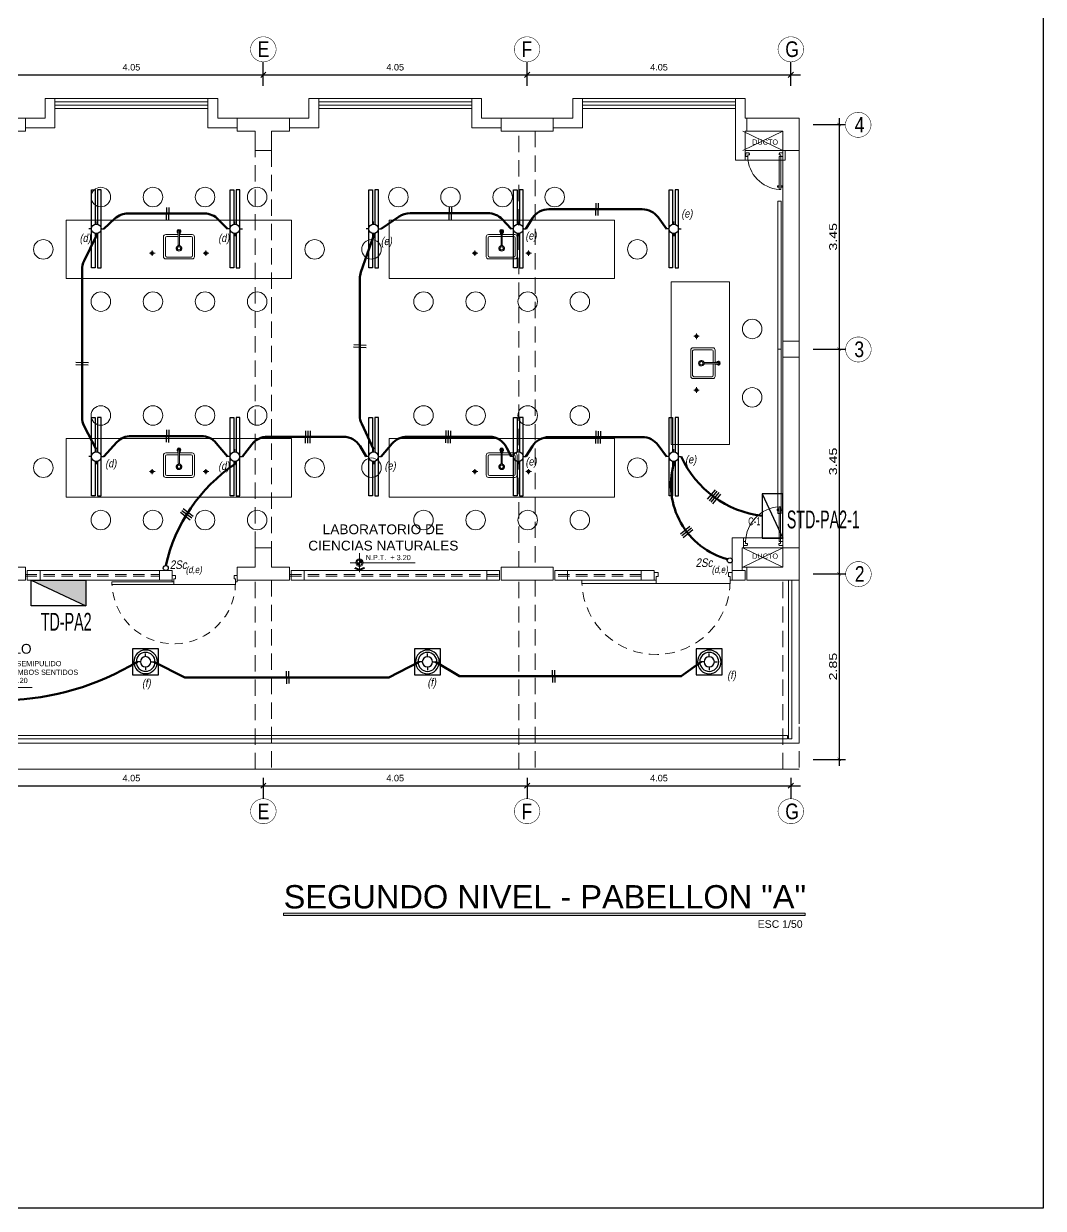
# Model space of a CAD drawing. Header units: millimetres. Extents: x 3354 to 3637, y 1117 to 1358.
# Drawn here: x 3391.33 to 3406.98, y 1161.75 to 1179.94 of the extents above; entities that cross this region are included whole.
import ezdxf

# ---------------------------------------------------------------- set-up
doc = ezdxf.new("R2010")
doc.units = ezdxf.units.MM
doc.linetypes.add('DASHED2', pattern=[0.375, 0.25, -0.125])
doc.linetypes.add('TRAZOS2', pattern=[0.225, 0.15, -0.075])
for name, color, linetype, lineweight in [('ACCESORIOS', 4, 'Continuous', 18), ('cables', 152, 'Continuous', 60), ('CASCO', 252, 'Continuous', 9), ('COTAS', 7, 'Continuous', 9), ('INTERRUP', 220, 'Continuous', 25), ('muros', 7, 'Continuous', 5), ('TABLERO', 122, 'Continuous', 25)]:
    doc.layers.add(name, color=color, linetype=linetype, lineweight=lineweight)
doc.layers.add('Efec-muebles', color=7, linetype='Continuous', lineweight=13, true_color=0x85826f)
doc.layers.add('LUMINARIAS', color=2, linetype='Continuous')
doc.styles.add('1', font='arial.ttf')
doc.styles.add('2-SIETE', font='ARIALN.TTF', dxfattribs={"height": 0.07})
doc.styles.add('BYE', font='ARIALN.TTF', dxfattribs={"oblique": 10, "height": 2})
doc.styles.add('R60-50', font='arial.ttf', dxfattribs={"width": 1.3, "height": 0.12})
doc.styles.get("Standard").update_dxf_attribs({"font": 'arial.ttf'})
doc.styles.add('style1', font='arial.ttf')
doc.styles.add('style2', font='arial.ttf')
doc.dimstyles.new('1-50', dxfattribs={"dimtxt": 0.12, "dimasz": 0.05, "dimexe": 0.1, "dimexo": 0.1, "dimgap": 0.03, "dimtad": 1, "dimtoh": 1, "dimzin": 4, "dimdsep": 46, "dimtxsty": 'R60-50', "dimblk1": 'ARCHTICK', "dimblk2": 'ARCHTICK', "dimsah": 1, "dimcen": 0.09, "dimdle": 0.1, "dimclrd": 256, "dimclre": 256, "dimclrt": 7, "dimadec": 0, "dimazin": 0, "dimtfac": 1, "dimtix": 1, "dimtmove": 0, "dimatfit": 3, "dimfxl": 1, "dimtolj": 1, "dimtzin": 0, "dimarcsym": 0})
doc.dimstyles.new('Esc  1  50', dxfattribs={"dimtxt": 0.1, "dimasz": 0.08, "dimexe": 0.2, "dimexo": 0.15, "dimgap": 0.065, "dimtad": 1, "dimzin": 4, "dimdsep": 46, "dimtxsty": 'Standard', "dimblk": 'OBLIQUE', "dimcen": 0.12, "dimdle": 0.15, "dimadec": 0, "dimazin": 0, "dimtfac": 1, "dimtix": 1, "dimtmove": 0, "dimatfit": 3, "dimldrblk": 'OBLIQUE', "dimfxl": 1, "dimarcsym": 0})

# ---------------------------------------------------------------- blocks, each defined once
blk = doc.blocks.new('lavaderok')
at = {"layer": 'Efec-muebles'}
for p, q in [((3034.293, 1661.245), (3034.293, 1661.234)), ((3034.3, 1661.245), (3034.293, 1661.245)), ((3034.3, 1661.234), (3034.293, 1661.234)), ((3034.3, 1661.062), (3034.3, 1661.275)), ((3034.319, 1661.062), (3034.319, 1661.275)), ((3034.327, 1661.245), (3034.319, 1661.245)), ((3034.327, 1661.234), (3034.319, 1661.234)), ((3034.327, 1661.245), (3034.327, 1661.234)), ((3034.102, 1661.175), (3034.102, 1660.9)), ((3034.3, 1661.195), (3034.122, 1661.195)), ((3034.497, 1661.195), (3034.319, 1661.195)), ((3034.517, 1660.9), (3034.517, 1661.175)), ((3033.943, 1660.939), (3033.856, 1660.939)), ((3033.897, 1660.898), (3033.897, 1660.978)), ((3034.122, 1660.88), (3034.497, 1660.88)), ((3034.767, 1660.939), (3034.68, 1660.939)), ((3034.722, 1660.898), (3034.722, 1660.978))]:
    blk.add_line(p, q, dxfattribs=at)
for points in [[(3034.3, 1661.225), (3034.107, 1661.225, 0.414214), (3034.072, 1661.19), (3034.072, 1660.885, 0.414214), (3034.107, 1660.85)], [(3034.107, 1660.85), (3034.512, 1660.85, 0.414214), (3034.547, 1660.885), (3034.547, 1661.19, 0.414214), (3034.512, 1661.225), (3034.319, 1661.225)]]:
    blk.add_lwpolyline(points, format="xyb", dxfattribs=at)
for centre, radius in [((3034.31, 1661.013), 0.025), ((3033.897, 1660.939), 0.0242), ((3033.897, 1660.939), 0.015), ((3033.897, 1660.939), 0.00883), ((3034.722, 1660.939), 0.0242), ((3034.722, 1660.939), 0.015), ((3034.722, 1660.939), 0.00883)]:
    blk.add_circle(centre, radius, dxfattribs=at)
for centre, radius, start, end in [((3034.31, 1661.275), 0.0296, 288.7841, 251.2159), ((3034.31, 1661.275), 0.0226, 294.9499, 245.0501), ((3034.31, 1661.275), 0.00952, 0, 180), ((3034.122, 1661.175), 0.02, 90, 180), ((3034.31, 1661.013), 0.0428, 103.9271, 76.0729), ((3034.31, 1661.013), 0.0383, 99.4862, 80.5138), ((3034.31, 1661.062), 0.0125, 139.6408, 40.3592), ((3034.31, 1661.062), 0.00953, 180, 0), ((3034.497, 1661.175), 0.02, 0, 90), ((3034.122, 1660.9), 0.02, 180, 270), ((3034.497, 1660.9), 0.02, 270, 0)]:
    blk.add_arc(centre, radius, start, end, dxfattribs=at)
blk = doc.blocks.new('_Oblique')
at = {"color": 0, "linetype": 'ByBlock', "lineweight": -2}
blk.add_line((-0.5, -0.5), (0.5, 0.5), dxfattribs=at)
blk = doc.blocks.new('*D342')
at = {"layer": 'CASCO', "color": 0, "lineweight": -2, "transparency": 16777216}
for p, q in [((3368.486, 1257.703), (3368.486, 1258.066)), ((3372.536, 1257.698), (3372.536, 1258.066)), ((3368.336, 1257.866), (3372.686, 1257.866))]:
    blk.add_line(p, q, dxfattribs=at)
at = {"layer": 'Defpoints', "color": 0, "transparency": 16777216}
for p in [(3372.536, 1257.866), (3368.486, 1257.553), (3372.536, 1257.548)]:
    blk.add_point(p, dxfattribs=at)
at = {"layer": 'CASCO', "color": 0, "lineweight": -2, "transparency": 16777216, "xscale": 0.08, "yscale": 0.08, "zscale": 0.08, "rotation": 180}
blk.add_blockref('_Oblique', (3368.486, 1257.866), dxfattribs=at)
at = {"layer": 'CASCO', "color": 0, "lineweight": -2, "transparency": 16777216, "xscale": 0.08, "yscale": 0.08, "zscale": 0.08}
blk.add_blockref('_Oblique', (3372.536, 1257.866), dxfattribs=at)
at = {"layer": 'CASCO', "color": 0, "transparency": 16777216, "insert": (3370.511, 1257.982), "char_height": 0.1, "attachment_point": 5}
blk.add_mtext('4.05', dxfattribs=at)
blk = doc.blocks.new('*D343')
at = {"layer": 'CASCO', "color": 0, "lineweight": -2, "transparency": 16777216}
for p, q in [((3372.536, 1257.698), (3372.536, 1258.066)), ((3376.586, 1257.698), (3376.586, 1258.066)), ((3372.386, 1257.866), (3376.736, 1257.866))]:
    blk.add_line(p, q, dxfattribs=at)
at = {"layer": 'Defpoints', "color": 0, "transparency": 16777216}
for p in [(3376.586, 1257.866), (3372.536, 1257.548), (3376.586, 1257.548)]:
    blk.add_point(p, dxfattribs=at)
at = {"layer": 'CASCO', "color": 0, "lineweight": -2, "transparency": 16777216, "xscale": 0.08, "yscale": 0.08, "zscale": 0.08, "rotation": 180}
blk.add_blockref('_Oblique', (3372.536, 1257.866), dxfattribs=at)
at = {"layer": 'CASCO', "color": 0, "lineweight": -2, "transparency": 16777216, "xscale": 0.08, "yscale": 0.08, "zscale": 0.08}
blk.add_blockref('_Oblique', (3376.586, 1257.866), dxfattribs=at)
at = {"layer": 'CASCO', "color": 0, "transparency": 16777216, "insert": (3374.561, 1257.982), "char_height": 0.1, "attachment_point": 5}
blk.add_mtext('4.05', dxfattribs=at)
blk = doc.blocks.new('*D344')
at = {"layer": 'CASCO', "color": 0, "lineweight": -2, "transparency": 16777216}
for p, q in [((3376.586, 1257.698), (3376.586, 1258.066)), ((3380.636, 1257.698), (3380.636, 1258.066)), ((3376.436, 1257.866), (3380.786, 1257.866))]:
    blk.add_line(p, q, dxfattribs=at)
at = {"layer": 'Defpoints', "color": 0, "transparency": 16777216}
for p in [(3380.636, 1257.866), (3376.586, 1257.548), (3380.636, 1257.548)]:
    blk.add_point(p, dxfattribs=at)
at = {"layer": 'CASCO', "color": 0, "lineweight": -2, "transparency": 16777216, "xscale": 0.08, "yscale": 0.08, "zscale": 0.08, "rotation": 180}
blk.add_blockref('_Oblique', (3376.586, 1257.866), dxfattribs=at)
at = {"layer": 'CASCO', "color": 0, "lineweight": -2, "transparency": 16777216, "xscale": 0.08, "yscale": 0.08, "zscale": 0.08}
blk.add_blockref('_Oblique', (3380.636, 1257.866), dxfattribs=at)
at = {"layer": 'CASCO', "color": 0, "transparency": 16777216, "insert": (3378.611, 1257.982), "char_height": 0.1, "attachment_point": 5}
blk.add_mtext('4.05', dxfattribs=at)
blk = doc.blocks.new('_ARCHTICK')
at = {"color": 0, "linetype": 'ByBlock', "const_width": 0.15}
blk.add_lwpolyline([(-0.5, -0.5), (0.5, 0.5)], dxfattribs=at)
blk = doc.blocks.new('*D348')
at = {"layer": 'CASCO', "lineweight": -2, "ltscale": 2, "transparency": 16777216}
for p, q in [((3381.376, 1257.203), (3381.376, 1253.553)), ((3380.98, 1257.103), (3381.476, 1257.103)), ((3380.98, 1253.653), (3381.476, 1253.653))]:
    blk.add_line(p, q, dxfattribs=at)
at = {"layer": 'Defpoints', "color": 0, "ltscale": 2, "transparency": 16777216}
for p in [(3380.88, 1257.103), (3380.88, 1253.653), (3381.376, 1253.653)]:
    blk.add_point(p, dxfattribs=at)
at = {"layer": 'CASCO', "lineweight": -2, "ltscale": 2, "transparency": 16777216, "xscale": 0.05, "yscale": 0.05, "zscale": 0.05}
for p, rotation in [((3381.376, 1257.103), 90), ((3381.376, 1253.653), 270)]:
    blk.add_blockref('_ARCHTICK', p, dxfattribs=dict(at, rotation=rotation))
at = {"layer": 'CASCO', "color": 7, "ltscale": 2, "transparency": 16777216, "insert": (3381.285, 1255.378), "char_height": 0.12, "attachment_point": 5, "rotation": 90, "style": 'R60-50'}
blk.add_mtext('\\A1;3.45', dxfattribs=at)
blk = doc.blocks.new('*D349')
at = {"layer": 'CASCO', "lineweight": -2, "ltscale": 2, "transparency": 16777216}
for p, q in [((3381.376, 1253.753), (3381.376, 1250.103)), ((3380.98, 1253.653), (3381.476, 1253.653)), ((3380.98, 1250.203), (3381.476, 1250.203))]:
    blk.add_line(p, q, dxfattribs=at)
at = {"layer": 'Defpoints', "color": 0, "ltscale": 2, "transparency": 16777216}
for p in [(3380.88, 1253.653), (3380.88, 1250.203), (3381.376, 1250.203)]:
    blk.add_point(p, dxfattribs=at)
at = {"layer": 'CASCO', "lineweight": -2, "ltscale": 2, "transparency": 16777216, "xscale": 0.05, "yscale": 0.05, "zscale": 0.05}
for p, rotation in [((3381.376, 1253.653), 90), ((3381.376, 1250.203), 270)]:
    blk.add_blockref('_ARCHTICK', p, dxfattribs=dict(at, rotation=rotation))
at = {"layer": 'CASCO', "color": 7, "ltscale": 2, "transparency": 16777216, "insert": (3381.285, 1251.928), "char_height": 0.12, "attachment_point": 5, "rotation": 90, "style": 'R60-50'}
blk.add_mtext('\\A1;3.45', dxfattribs=at)
blk = doc.blocks.new('*D350')
at = {"layer": 'CASCO', "lineweight": -2, "ltscale": 2, "transparency": 16777216}
for p, q in [((3381.376, 1250.303), (3381.376, 1247.253)), ((3380.98, 1250.203), (3381.476, 1250.203)), ((3380.98, 1247.353), (3381.476, 1247.353))]:
    blk.add_line(p, q, dxfattribs=at)
at = {"layer": 'Defpoints', "color": 0, "ltscale": 2, "transparency": 16777216}
for p in [(3380.88, 1250.203), (3380.88, 1247.353), (3381.376, 1247.353)]:
    blk.add_point(p, dxfattribs=at)
at = {"layer": 'CASCO', "lineweight": -2, "ltscale": 2, "transparency": 16777216, "xscale": 0.05, "yscale": 0.05, "zscale": 0.05}
for p, rotation in [((3381.376, 1250.203), 90), ((3381.376, 1247.353), 270)]:
    blk.add_blockref('_ARCHTICK', p, dxfattribs=dict(at, rotation=rotation))
at = {"layer": 'CASCO', "color": 7, "ltscale": 2, "transparency": 16777216, "insert": (3381.285, 1248.778), "char_height": 0.12, "attachment_point": 5, "rotation": 90, "style": 'R60-50'}
blk.add_mtext('\\A1;2.85', dxfattribs=at)
blk = doc.blocks.new('*D354')
at = {"layer": 'CASCO', "color": 0, "lineweight": -2, "transparency": 16777216}
for p, q in [((3368.486, 1247.064), (3368.486, 1246.749)), ((3372.536, 1247.068), (3372.536, 1246.749)), ((3368.336, 1246.949), (3372.686, 1246.949))]:
    blk.add_line(p, q, dxfattribs=at)
at = {"layer": 'Defpoints', "color": 0, "transparency": 16777216}
for p in [(3368.486, 1247.214), (3372.536, 1247.218), (3372.536, 1246.949)]:
    blk.add_point(p, dxfattribs=at)
at = {"layer": 'CASCO', "color": 0, "lineweight": -2, "transparency": 16777216, "xscale": 0.08, "yscale": 0.08, "zscale": 0.08, "rotation": 180}
blk.add_blockref('_Oblique', (3368.486, 1246.949), dxfattribs=at)
at = {"layer": 'CASCO', "color": 0, "lineweight": -2, "transparency": 16777216, "xscale": 0.08, "yscale": 0.08, "zscale": 0.08}
blk.add_blockref('_Oblique', (3372.536, 1246.949), dxfattribs=at)
at = {"layer": 'CASCO', "color": 0, "transparency": 16777216, "insert": (3370.511, 1247.065), "char_height": 0.1, "attachment_point": 5}
blk.add_mtext('4.05', dxfattribs=at)
blk = doc.blocks.new('*D355')
at = {"layer": 'CASCO', "color": 0, "lineweight": -2, "transparency": 16777216}
for p, q in [((3372.536, 1247.068), (3372.536, 1246.749)), ((3376.586, 1247.068), (3376.586, 1246.749)), ((3372.386, 1246.949), (3376.736, 1246.949))]:
    blk.add_line(p, q, dxfattribs=at)
at = {"layer": 'Defpoints', "color": 0, "transparency": 16777216}
for p in [(3372.536, 1247.218), (3376.586, 1247.218), (3376.586, 1246.949)]:
    blk.add_point(p, dxfattribs=at)
at = {"layer": 'CASCO', "color": 0, "lineweight": -2, "transparency": 16777216, "xscale": 0.08, "yscale": 0.08, "zscale": 0.08, "rotation": 180}
blk.add_blockref('_Oblique', (3372.536, 1246.949), dxfattribs=at)
at = {"layer": 'CASCO', "color": 0, "lineweight": -2, "transparency": 16777216, "xscale": 0.08, "yscale": 0.08, "zscale": 0.08}
blk.add_blockref('_Oblique', (3376.586, 1246.949), dxfattribs=at)
at = {"layer": 'CASCO', "color": 0, "transparency": 16777216, "insert": (3374.561, 1247.065), "char_height": 0.1, "attachment_point": 5}
blk.add_mtext('4.05', dxfattribs=at)
blk = doc.blocks.new('*D356')
at = {"layer": 'CASCO', "color": 0, "lineweight": -2, "transparency": 16777216}
for p, q in [((3376.586, 1247.068), (3376.586, 1246.749)), ((3380.636, 1247.068), (3380.636, 1246.749)), ((3376.436, 1246.949), (3380.786, 1246.949))]:
    blk.add_line(p, q, dxfattribs=at)
at = {"layer": 'Defpoints', "color": 0, "transparency": 16777216}
for p in [(3376.586, 1247.218), (3380.636, 1247.218), (3380.636, 1246.949)]:
    blk.add_point(p, dxfattribs=at)
at = {"layer": 'CASCO', "color": 0, "lineweight": -2, "transparency": 16777216, "xscale": 0.08, "yscale": 0.08, "zscale": 0.08, "rotation": 180}
blk.add_blockref('_Oblique', (3376.586, 1246.949), dxfattribs=at)
at = {"layer": 'CASCO', "color": 0, "lineweight": -2, "transparency": 16777216, "xscale": 0.08, "yscale": 0.08, "zscale": 0.08}
blk.add_blockref('_Oblique', (3380.636, 1246.949), dxfattribs=at)
at = {"layer": 'CASCO', "color": 0, "transparency": 16777216, "insert": (3378.611, 1247.065), "char_height": 0.1, "attachment_point": 5}
blk.add_mtext('4.05', dxfattribs=at)
blk = doc.blocks.new('dtyrdyt')
at = {"layer": 'CASCO'}
blk.add_hatch(color=256, dxfattribs=at).paths.add_polyline_path([(850.126, 424.839), (850.057, 424.867), (850.049, 424.849), (850.126, 424.818), (850.202, 424.849), (850.194, 424.867)])
h = blk.add_hatch(color=256, dxfattribs=at)
h.paths.add_polyline_path([(850.126, 424.939), (850.167, 424.939, 0.414214), (850.126, 424.98)])
h.paths.add_polyline_path([(850.126, 424.898), (850.126, 424.939), (850.084, 424.939, 0.414214)])
for p, q in [((850.126, 424.939), (850.126, 425.084)), ((849.981, 424.939), (850.981, 424.939)), ((850.126, 424.818), (850.049, 424.849)), ((850.126, 424.839), (850.057, 424.867)), ((850.126, 424.939), (850.126, 424.795)), ((850.126, 424.839), (850.194, 424.867)), ((850.126, 424.818), (850.202, 424.849)), ((850.202, 424.849), (850.194, 424.867))]:
    blk.add_line(p, q, dxfattribs=at)
for radius in [0.0578, 0.0413]:
    blk.add_circle((850.126, 424.939), radius, dxfattribs=at)
blk = doc.blocks.new('THT')
for p, q in [((-1.074, 0.413), (-1.014, 0.413)), ((-1.074, 0.293), (-1.074, 0.413)), ((-1.014, 0.413), (-1.014, 0.353)), ((0.126, 0.413), (0.066, 0.413)), ((0.066, 0.413), (0.066, 0.353)), ((0.126, 0.293), (0.126, 0.413)), ((-1.044, 0.293), (-1.074, 0.293)), ((-1.044, 0.353), (-1.044, 0.293)), ((-1.014, 0.353), (-1.044, 0.353)), ((0.096, 0.245), (-1.044, 0.245)), ((0.066, 0.353), (0.096, 0.353)), ((0.096, 0.353), (0.096, 0.293)), ((0.096, 0.293), (0.126, 0.293)), ((0.096, 0.293), (0.096, 0.245)), ((1.236, 0.293), (0.096, 0.293)), ((0.096, 0.245), (1.236, 0.245)), ((1.236, 0.245), (1.236, 0.293))]:
    blk.add_line(p, q)
at = {"linetype": 'TRAZOS2'}
blk.add_arc((0.096, 0.293), 1.14, 180, 357.5868, dxfattribs=at)
blk = doc.blocks.new('cgytutytry')
at = {"layer": 'CASCO'}
for p, q in [((-4.482, 891.175), (-4.487, 891.175)), ((-4.487, 891.175), (-4.487, 891.1)), ((-4.487, 891.1), (-4.487, 891.175)), ((-4.487, 891.175), (-4.482, 891.175)), ((-4.482, 891.18), (-4.482, 891.175)), ((-4.391, 891.18), (-4.482, 891.18)), ((-4.482, 891.175), (-4.482, 891.18)), ((-4.391, 891.18), (-4.391, 891.175)), ((-4.391, 891.18), (-4.391, 891.175)), ((-4.386, 891.175), (-4.391, 891.175)), ((-4.391, 891.175), (-4.386, 891.175)), ((-4.386, 891.175), (-4.386, 891.126)), ((-4.386, 891.175), (-4.386, 891.126)), ((-3.594, 891.155), (-3.589, 891.175)), ((-3.589, 891.175), (-3.559, 891.175)), ((-3.559, 891.175), (-3.554, 891.155)), ((-4.467, 891.08), (-4.487, 891.1)), ((-4.467, 891.08), (-4.487, 891.1)), ((-4.432, 891.08), (-4.467, 891.08)), ((-4.432, 891.08), (-4.467, 891.08)), ((-4.386, 891.126), (-4.432, 891.126)), ((-4.432, 891.126), (-4.432, 891.08)), ((-4.386, 891.085), (-4.386, 891.126)), ((-4.386, 891.126), (-3.497, 891.126)), ((-3.497, 891.085), (-4.386, 891.085)), ((-3.598, 891.132), (-3.598, 891.14)), ((-3.598, 891.14), (-3.594, 891.14)), ((-3.55, 891.132), (-3.598, 891.132)), ((-3.598, 891.075), (-3.598, 891.08)), ((-3.598, 891.08), (-3.55, 891.08)), ((-3.594, 891.075), (-3.598, 891.075)), ((-3.594, 891.14), (-3.594, 891.155)), ((-3.594, 891.057), (-3.594, 891.075)), ((-3.589, 891.037), (-3.594, 891.057)), ((-3.559, 891.037), (-3.589, 891.037)), ((-3.554, 891.057), (-3.559, 891.037)), ((-3.554, 891.155), (-3.554, 891.137)), ((-3.554, 891.137), (-3.55, 891.137)), ((-3.55, 891.075), (-3.554, 891.075)), ((-3.554, 891.075), (-3.554, 891.057)), ((-3.55, 891.137), (-3.55, 891.132)), ((-3.55, 891.08), (-3.55, 891.075)), ((-3.497, 891.126), (-3.497, 891.085)), ((-4.467, 890.281), (-4.487, 890.261)), ((-4.487, 890.261), (-4.467, 890.281)), ((-4.487, 890.261), (-4.487, 890.185)), ((-4.487, 890.185), (-4.487, 890.261)), ((-4.467, 890.281), (-4.433, 890.281)), ((-4.467, 890.281), (-4.433, 890.281)), ((-4.433, 890.281), (-4.433, 890.231)), ((-4.487, 890.185), (-4.482, 890.185)), ((-4.482, 890.185), (-4.487, 890.185)), ((-4.482, 890.185), (-4.482, 890.18)), ((-4.482, 890.18), (-4.482, 890.185)), ((-4.482, 890.18), (-4.391, 890.18)), ((-4.433, 890.231), (-4.386, 890.231)), ((-4.391, 890.185), (-4.386, 890.185)), ((-4.391, 890.185), (-4.391, 890.18)), ((-4.386, 890.185), (-4.391, 890.185)), ((-4.391, 890.185), (-4.391, 890.18)), ((-4.386, 890.231), (-4.386, 890.185)), ((-4.386, 890.231), (-4.386, 890.185))]:
    blk.add_line(p, q, dxfattribs=at)
for points in [[(-3.554, 891.14), (-3.554, 891.155), (-3.559, 891.175), (-3.589, 891.175), (-3.594, 891.155), (-3.594, 891.14)], [(-3.497, 891.126), (-3.497, 891.085), (-4.386, 891.085), (-4.386, 891.126)], [(-3.55, 891.132), (-3.55, 891.137), (-3.598, 891.137), (-3.598, 891.132)], [(-3.55, 891.08), (-3.55, 891.075), (-3.598, 891.075), (-3.598, 891.08)], [(-3.554, 891.071), (-3.554, 891.057), (-3.559, 891.037), (-3.589, 891.037), (-3.594, 891.057), (-3.594, 891.071)]]:
    blk.add_lwpolyline(points, close=True, dxfattribs=at)
for points in [[(-4.432, 891.08), (-4.432, 891.126), (-4.386, 891.126)], [(-4.386, 890.231), (-4.433, 890.231), (-4.433, 890.281)]]:
    blk.add_lwpolyline(points, dxfattribs=at)
blk.add_arc((-4.408, 891.143), 0.913, 271.3362, 356.359, dxfattribs=at)
blk = doc.blocks.new('fluorecescente')
at = {"color": 2}
for p, q in [((1779.418, 727.335), (1779.418, 727.375)), ((1779.345, 727.262), (1779.305, 727.262)), ((1779.418, 727.188), (1779.418, 727.148)), ((1779.492, 727.262), (1779.532, 727.262))]:
    blk.add_line(p, q, dxfattribs=at)
for points in [[(1779.348, 727.28), (1778.818, 727.28), (1778.818, 727.335), (1780.018, 727.335), (1780.018, 727.28), (1779.489, 727.28)], [(1779.348, 727.243), (1778.818, 727.243), (1778.818, 727.188), (1780.018, 727.188), (1780.018, 727.243), (1779.489, 727.243)]]:
    blk.add_lwpolyline(points, dxfattribs=at)
blk.add_circle((1779.418, 727.262), 0.0733, dxfattribs=at)
blk = doc.blocks.new('TABLERO ELECTRICO')
at = {"layer": 'TABLERO'}
blk.add_hatch(color=256, dxfattribs=at).paths.add_polyline_path([(138.888, 62.418), (138.888, 61.688), (139.228, 62.418)])
blk.add_line((138.888, 61.688), (139.228, 62.418), dxfattribs=at)
blk.add_lwpolyline([(139.228, 62.418), (139.228, 61.688), (138.888, 61.688), (138.888, 62.418)], close=True, dxfattribs=at)
blk = doc.blocks.new('D')
at = {"layer": 'TABLERO'}
blk.add_line((3390.514, 1173.454), (3390.831, 1172.773), dxfattribs=at)
blk.add_lwpolyline([(3390.514, 1173.454), (3390.514, 1172.773), (3390.831, 1172.773), (3390.831, 1173.454)], close=True, dxfattribs=at)
blk = doc.blocks.new('FLUORESCENTE CIRCULAR 1x32W')
at = {"layer": 'LUMINARIAS'}
for p, q in [((1338.211, 550.574), (1338.211, 550.61)), ((1338.152, 550.515), (1338.116, 550.515)), ((1338.211, 550.456), (1338.211, 550.421)), ((1338.27, 550.515), (1338.305, 550.515))]:
    blk.add_line(p, q, dxfattribs=at)
blk.add_lwpolyline([(1338.06, 550.665), (1338.36, 550.665), (1338.36, 550.365), (1338.06, 550.365)], close=True, dxfattribs=at)
for centre, radius in [((1338.21, 550.515), 0.136), ((1338.21, 550.515), 0.109), ((1338.211, 550.515), 0.0592)]:
    blk.add_circle(centre, radius, dxfattribs=at)
blk = doc.blocks.new('2 PISO')
at = {"layer": 'CASCO', "lineweight": 0}
for p, q in [((3371.686, 1257.503), (3369.336, 1257.503)), ((3375.736, 1257.503), (3373.386, 1257.503)), ((3379.786, 1257.503), (3377.436, 1257.503)), ((3380.761, 1247.9), (3380.761, 1250.103))]:
    blk.add_line(p, q, dxfattribs=at)
at = {"layer": 'CASCO', "ltscale": 2}
for p, q in [((3369.336, 1257.349), (3371.686, 1257.349)), ((3373.386, 1257.349), (3375.736, 1257.349)), ((3377.436, 1257.349), (3379.786, 1257.349))]:
    blk.add_line(p, q, dxfattribs=at)
at = {"layer": 'CASCO', "lineweight": 5}
for p, q in [((3379.901, 1257.003), (3380.511, 1256.703)), ((3380.511, 1257.003), (3379.901, 1256.703)), ((3379.901, 1250.303), (3380.511, 1250.603)), ((3380.511, 1250.303), (3379.901, 1250.603)), ((3379.961, 1250.303), (3379.901, 1250.303))]:
    blk.add_line(p, q, dxfattribs=at)
at = {"layer": 'CASCO'}
blk.add_line((3372.561, 1250.603), (3372.411, 1250.603), dxfattribs=at)
at = {"layer": 'CASCO', "ltscale": 2, "const_width": 0.0076}
for points in [[(3372.733, 1258.263, 0.951688), (3372.339, 1258.263, 1)], [(3376.783, 1258.263, 0.951688), (3376.389, 1258.263, 1)], [(3380.833, 1258.263, 0.951688), (3380.439, 1258.263, 1)], [(3381.473, 1257.103, -0.951688), (3381.867, 1257.103, -1)], [(3381.476, 1253.653, -0.951688), (3381.87, 1253.653, -1)], [(3381.477, 1250.203, -0.951688), (3381.871, 1250.203, -1)], [(3372.733, 1246.552, -0.951688), (3372.339, 1246.552, -1)], [(3376.783, 1246.552, -0.951688), (3376.389, 1246.552, -1)], [(3380.833, 1246.552, -0.951688), (3380.439, 1246.552, -1)]]:
    blk.add_lwpolyline(points, format="xyb", close=True, dxfattribs=at)
at = {"layer": 'CASCO', "ltscale": 2}
for points in [[(3369.336, 1257.503), (3369.186, 1257.503), (3369.186, 1257.203), (3368.886, 1257.203), (3368.886, 1257.053), (3369.336, 1257.053)], [(3372.136, 1257.203), (3371.836, 1257.203), (3371.836, 1257.503), (3371.686, 1257.503), (3371.686, 1257.053), (3372.136, 1257.053)], [(3373.386, 1257.503), (3373.236, 1257.503), (3373.236, 1257.203), (3372.936, 1257.203), (3372.936, 1257.053), (3373.386, 1257.053)], [(3376.186, 1257.203), (3375.886, 1257.203), (3375.886, 1257.503), (3375.736, 1257.503), (3375.736, 1257.053), (3376.186, 1257.053)], [(3377.436, 1257.503), (3377.286, 1257.503), (3377.286, 1257.203), (3376.986, 1257.203), (3376.986, 1257.053), (3377.436, 1257.053)], [(3369.111, 1250.253), (3370.94, 1250.253), (3370.94, 1250.103), (3369.111, 1250.103)], [(3373.161, 1250.253), (3375.966, 1250.253), (3375.966, 1250.103), (3373.161, 1250.103)], [(3377.206, 1250.253), (3378.336, 1250.253), (3378.336, 1250.103), (3377.206, 1250.103)]]:
    blk.add_lwpolyline(points, close=True, dxfattribs=at)
at = {"layer": 'CASCO'}
for points in [[(3369.336, 1257.449), (3371.686, 1257.449), (3371.686, 1257.399), (3369.336, 1257.399), (3369.336, 1257.449)], [(3373.386, 1257.449), (3375.736, 1257.449), (3375.736, 1257.399), (3373.386, 1257.399), (3373.386, 1257.449)], [(3377.436, 1257.449), (3379.786, 1257.449), (3379.786, 1257.399), (3377.436, 1257.399), (3377.436, 1257.449)], [(3368.086, 1257.003), (3368.086, 1257.203), (3368.886, 1257.203), (3368.886, 1257.003), (3368.086, 1257.003)], [(3376.186, 1257.003), (3376.186, 1257.203), (3376.986, 1257.203), (3376.986, 1257.003), (3376.186, 1257.003)], [(3379.961, 1257.203), (3380.761, 1257.203), (3380.761, 1256.703), (3380.511, 1256.703), (3380.511, 1257.003), (3379.961, 1257.003), (3379.961, 1257.203)], [(3379.961, 1250.103), (3380.761, 1250.103), (3380.761, 1250.603), (3380.511, 1250.603), (3380.511, 1250.303), (3379.961, 1250.303), (3379.961, 1250.103)], [(3368.086, 1250.103), (3368.086, 1250.303), (3368.886, 1250.303), (3368.886, 1250.103), (3368.086, 1250.103)], [(3376.186, 1250.103), (3376.186, 1250.303), (3376.986, 1250.303), (3376.986, 1250.103), (3376.186, 1250.103)]]:
    blk.add_lwpolyline(points, dxfattribs=at)
at = {"layer": 'CASCO', "ltscale": 2}
for points in [[(3379.936, 1257.003), (3379.961, 1257.003), (3379.961, 1257.203), (3379.936, 1257.203), (3379.936, 1257.503), (3379.786, 1257.503), (3379.786, 1257.053), (3379.786, 1257.053), (3379.786, 1256.553), (3379.936, 1256.553), (3379.936, 1256.553), (3379.936, 1256.553), (3379.936, 1257.003)], [(3379.736, 1250.253), (3379.736, 1250.753), (3379.911, 1250.753), (3379.911, 1250.603), (3379.886, 1250.603), (3379.886, 1250.253), (3379.736, 1250.253)]]:
    blk.add_lwpolyline(points, dxfattribs=at)
at = {"layer": 'CASCO'}
for points in [[(3372.136, 1257.003), (3372.411, 1257.003), (3372.411, 1256.703), (3372.661, 1256.703), (3372.661, 1257.003), (3372.936, 1257.003), (3372.936, 1257.203), (3372.936, 1257.203), (3372.136, 1257.203), (3372.136, 1257.203)], [(3380.511, 1253.778), (3380.761, 1253.778), (3380.761, 1256.703), (3380.511, 1256.703)], [(3380.486, 1253.653), (3380.486, 1255.928), (3380.436, 1255.928), (3380.436, 1253.653)], [(3380.511, 1253.778), (3380.511, 1253.528), (3380.761, 1253.528), (3380.761, 1253.778)], [(3380.486, 1253.653), (3380.486, 1251.128), (3380.436, 1251.128), (3380.436, 1253.653)], [(3380.511, 1253.528), (3380.761, 1253.528), (3380.761, 1250.603), (3380.511, 1250.603)], [(3372.136, 1250.303), (3372.411, 1250.303), (3372.411, 1250.603), (3372.661, 1250.603), (3372.661, 1250.303), (3372.936, 1250.303), (3372.936, 1250.103), (3372.661, 1250.103), (3372.411, 1250.103), (3372.136, 1250.103)], [(3369.111, 1250.103), (3368.911, 1250.103), (3368.911, 1250.253), (3369.111, 1250.253)], [(3371.136, 1250.103), (3370.94, 1250.103), (3370.94, 1250.253), (3371.136, 1250.253)], [(3373.161, 1250.103), (3372.961, 1250.103), (3372.961, 1250.253), (3373.161, 1250.253)], [(3376.161, 1250.103), (3375.966, 1250.103), (3375.966, 1250.253), (3376.161, 1250.253)], [(3377.011, 1250.103), (3377.206, 1250.103), (3377.206, 1250.253), (3377.011, 1250.253)], [(3378.536, 1250.103), (3378.336, 1250.103), (3378.336, 1250.253), (3378.536, 1250.253)], [(3379.936, 1250.103), (3379.736, 1250.103), (3379.736, 1250.253), (3379.936, 1250.253)]]:
    blk.add_lwpolyline(points, close=True, dxfattribs=at)
at = {"layer": 'CASCO', "linetype": 'DASHED2', "lineweight": 5}
for points in [[(3376.461, 1257.003), (3376.711, 1257.003), (3376.711, 1250.303), (3376.461, 1250.303)], [(3372.411, 1256.703), (3372.661, 1256.703), (3372.661, 1250.603), (3372.411, 1250.603)], [(3380.511, 1250.103), (3380.761, 1250.103), (3380.761, 1247.203), (3380.511, 1247.203)]]:
    blk.add_lwpolyline(points, close=True, dxfattribs=at)
at = {"layer": 'CASCO', "lineweight": 5}
for points in [[(3379.936, 1256.553), (3380.546, 1256.553), (3380.546, 1256.703), (3379.936, 1256.703)], [(3379.911, 1250.753), (3380.511, 1250.753), (3380.511, 1250.603), (3379.911, 1250.603)]]:
    blk.add_lwpolyline(points, close=True, dxfattribs=at)
at = {"layer": 'CASCO', "linetype": 'DASHED2', "ltscale": 0.7}
for points in [[(3368.886, 1250.191), (3370.94, 1250.191)], [(3368.886, 1250.168), (3370.94, 1250.168)], [(3372.946, 1250.191), (3376.186, 1250.191)], [(3372.946, 1250.168), (3376.186, 1250.168)], [(3378.336, 1250.191), (3376.986, 1250.191)], [(3378.336, 1250.168), (3376.986, 1250.168)]]:
    blk.add_lwpolyline(points, dxfattribs=at)
at = {"layer": 'CASCO', "linetype": 'DASHED2', "lineweight": 5}
for points in [[(3372.411, 1247.203), (3372.411, 1250.103), (3372.661, 1250.103), (3372.661, 1247.203)], [(3376.461, 1247.203), (3376.461, 1250.103), (3376.711, 1250.103), (3376.711, 1247.203)]]:
    blk.add_lwpolyline(points, dxfattribs=at)
at = {"layer": 'CASCO', "lineweight": 0}
for points in [[(3380.599, 1250.103), (3380.649, 1250.103), (3380.649, 1247.669), (3380.599, 1247.669)], [(3380.586, 1247.719), (3380.586, 1247.669), (3356.372, 1247.669), (3356.372, 1247.719)]]:
    blk.add_lwpolyline(points, close=True, dxfattribs=at)
blk.add_lwpolyline([(3380.761, 1247.603), (3380.761, 1247.603), (3356.211, 1247.603), (3356.211, 1247.603)], dxfattribs=at)
at = {"layer": 'CASCO', "lineweight": 0, "ltscale": 0.5}
blk.add_lwpolyline([(3356.211, 1247.203), (3356.211, 1247.203), (3380.761, 1247.203), (3380.761, 1247.203)], dxfattribs=at)
at = {"layer": 'CASCO', "lineweight": 13, "rotation": 270}
for p, xscale, yscale, zscale in [((2876.916, 1254.131), 0.5650878199641471, 0.5650878199641471, 0.5650878199641471), ((2845.803, 1253.33), -0.5999999999998181, 0.5999999999998181, 0.5999999999998181)]:
    blk.add_blockref('cgytutytry', p, dxfattribs=dict(at, xscale=xscale, yscale=yscale, zscale=zscale))
at = {"layer": 'CASCO'}
for p in [(2523.887, 825.434), (2518.005, 823.517)]:
    blk.add_blockref('dtyrdyt', p, dxfattribs=at)
for p, xscale, yscale, zscale in [((3371.241, 1249.833), -0.833352957778536, 0.8333529582442725, 0.8333529577915336), ((3378.662, 1249.81), -1.000025000609412, 1.000025001168297, 1.000025000625009)]:
    blk.add_blockref('THT', p, dxfattribs=dict(at, xscale=xscale, yscale=yscale, zscale=zscale))
at = {"layer": 'CASCO', "style": 'style1', "width": 0.8}
for s, p in [('E', (3372.45, 1258.14)), ('F', (3376.5, 1258.14)), ('G', (3380.55, 1258.14)), ('4', (3381.617, 1256.981)), ('3', (3381.611, 1253.531)), ('2', (3381.618, 1250.081)), ('E', (3372.45, 1246.434)), ('F', (3376.5, 1246.434)), ('G', (3380.55, 1246.434))]:
    blk.add_text(s, height=0.24, dxfattribs=at).set_placement(p)
at = {"layer": 'CASCO', "style": '1'}
for p in [(3374.108, 1250.413), (3368.226, 1248.525)]:
    blk.add_text('N.P.T.  + 3.20', height=0.08, dxfattribs=at).set_placement(p)
at = {"layer": 'CASCO'}
for s, insert, char_height, width, attachment_point, style in [('\\A1;DUCTO', (3380.241, 1256.873), 0.08, 2.09636, 2, '1'), ('\\A1;LABORATORIO DE \\PCIENCIAS NATURALES', (3374.379, 1250.76), 0.15, 4.61659, 5, 'style2'), ('\\A1;DUCTO', (3380.241, 1250.433), 0.08, 2.09636, 8, '1'), ('\\A1;PASILLO', (3368.541, 1249.05), 0.15, 4.61659, 5, 'style2')]:
    blk.add_mtext(s, dxfattribs=dict(at, insert=insert, char_height=char_height, width=width, attachment_point=attachment_point, style=style))
at = {"layer": 'CASCO', "lineweight": 5, "insert": (3368.647, 1248.635), "char_height": 0.07998, "width": 2.09636, "attachment_point": 8, "style": '1'}
blk.add_mtext('PISO CEMENTO SEMIPULIDO \\PY BRUÑADO @ 1.00 AMBOS SENTIDOS', dxfattribs=at)
at = {"layer": 'CASCO'}
for base, p1, p2, picture, middle in [((3372.536, 1257.866), (3368.486, 1257.553), (3372.536, 1257.548), '*D342', (3370.511, 1257.982)), ((3376.586, 1257.866), (3372.536, 1257.548), (3376.586, 1257.548), '*D343', (3374.561, 1257.982)), ((3380.636, 1257.866), (3376.586, 1257.548), (3380.636, 1257.548), '*D344', (3378.611, 1257.982)), ((3372.536, 1246.949), (3368.486, 1247.214), (3372.536, 1247.218), '*D354', (3370.511, 1247.065)), ((3376.586, 1246.949), (3372.536, 1247.218), (3376.586, 1247.218), '*D355', (3374.561, 1247.065)), ((3380.636, 1246.949), (3376.586, 1247.218), (3380.636, 1247.218), '*D356', (3378.611, 1247.065))]:
    dim = blk.add_linear_dim(base=base, p1=p1, p2=p2, dimstyle='Esc  1  50', dxfattribs=at)
    dim.commit()
    dim.dimension.update_dxf_attribs({"geometry": picture, "text_midpoint": middle})
at = {"layer": 'CASCO', "ltscale": 2}
for base, p1, p2, override, picture, middle in [((3381.376, 1253.653), (3380.88, 1257.103), (3380.88, 1253.653), {"dimfxl": 0.05}, '*D348', (3381.285, 1255.378)), ((3381.376, 1250.203), (3380.88, 1253.653), (3380.88, 1250.203), {"dimtmove": 1, "dimfxl": 0.05}, '*D349', (3381.285, 1251.928)), ((3381.376, 1247.353), (3380.88, 1250.203), (3380.88, 1247.353), {"dimtmove": 1, "dimfxl": 0.05}, '*D350', (3381.285, 1248.778))]:
    dim = blk.add_linear_dim(base=base, p1=p1, p2=p2, angle=90, dimstyle='1-50', override=override, dxfattribs=at)
    dim.commit()
    dim.dimension.update_dxf_attribs({"geometry": picture, "text_midpoint": middle})

msp = doc.modelspace()

# ---------------------------------------------------------------- hatches: boundary and pattern name
at = {"layer": 'muros', "ltscale": 2}
msp.add_hatch(color=7, dxfattribs=at).paths.add_polyline_path([(3403.327, 1166.282), (3395.318, 1166.282), (3395.318, 1166.246), (3403.327, 1166.246)])

# ---------------------------------------------------------------- linework, layer by layer
at = {"ltscale": 0.5}
for p, q in [((3393.518, 1177.12), (3393.512, 1176.929)), ((3393.553, 1177.119), (3393.548, 1176.928)), ((3397.859, 1177.126), (3397.853, 1176.935)), ((3397.894, 1177.125), (3397.889, 1176.934)), ((3400.111, 1177.187), (3400.105, 1176.996)), ((3400.146, 1177.185), (3400.141, 1176.995)), ((3396.393, 1174.978), (3396.583, 1174.972)), ((3396.394, 1175.013), (3396.585, 1175.007)), ((3392.129, 1174.745), (3392.32, 1174.739)), ((3392.128, 1174.709), (3392.319, 1174.704)), ((3393.519, 1173.706), (3393.513, 1173.515)), ((3393.554, 1173.704), (3393.549, 1173.513)), ((3395.654, 1173.692), (3395.648, 1173.502)), ((3395.689, 1173.691), (3395.683, 1173.5)), ((3395.725, 1173.691), (3395.719, 1173.5)), ((3397.81, 1173.694), (3397.805, 1173.503)), ((3397.846, 1173.693), (3397.84, 1173.502)), ((3397.881, 1173.691), (3397.876, 1173.501)), ((3400.111, 1173.688), (3400.105, 1173.497)), ((3400.146, 1173.686), (3400.141, 1173.495)), ((3400.182, 1173.686), (3400.176, 1173.495)), ((3401.828, 1172.639), (3401.949, 1172.786)), ((3401.855, 1172.616), (3401.976, 1172.764)), ((3401.882, 1172.593), (3402.003, 1172.741)), ((3401.909, 1172.57), (3402.03, 1172.718)), ((3393.732, 1172.439), (3393.885, 1172.325)), ((3393.754, 1172.467), (3393.907, 1172.353)), ((3393.775, 1172.495), (3393.928, 1172.381)), ((3401.409, 1172.108), (3401.557, 1172.228)), ((3401.431, 1172.08), (3401.579, 1172.2)), ((3401.453, 1172.052), (3401.601, 1172.172)), ((3399.449, 1169.825), (3399.445, 1170.016)), ((3399.485, 1169.825), (3399.48, 1170.016)), ((3395.369, 1169.806), (3395.364, 1169.997)), ((3395.404, 1169.807), (3395.4, 1169.997))]:
    msp.add_line(p, q, dxfattribs=at)
at = {"ltscale": 2}
msp.add_lwpolyline([(3353.989, 1197.853), (3406.982, 1197.853), (3406.982, 1161.749), (3353.989, 1161.749)], close=True, dxfattribs=at)
at = {"color": 7, "linetype": 'Continuous', "ltscale": 0.25}
for centre in [(3402.168, 1171.699), (3393.508, 1171.582)]:
    msp.add_circle(centre, 0.038, dxfattribs=at)
at = {"layer": 'cables'}
for points in [[(3399.035, 1176.792), (3399.139, 1176.955, -0.255806), (3399.392, 1177.093), (3400.824, 1177.093, -0.240649), (3401.067, 1176.969), (3401.195, 1176.792)], [(3392.555, 1176.792), (3392.727, 1176.949, -0.186498), (3392.929, 1177.027), (3394.102, 1177.027, -0.20085), (3394.315, 1176.937), (3394.458, 1176.792)], [(3396.813, 1176.792), (3397.09, 1176.981, -0.150246), (3397.259, 1177.033), (3398.454, 1177.033, -0.207581), (3398.673, 1176.938), (3398.809, 1176.792)], [(3392.442, 1173.406), (3392.257, 1173.762, -0.120533), (3392.223, 1173.901), (3392.223, 1176.166, -0.115177), (3392.254, 1176.299), (3392.442, 1176.679)], [(3396.7, 1173.406), (3396.517, 1173.795, -0.110422), (3396.488, 1173.923), (3396.488, 1176.027, -0.084776), (3396.505, 1176.126), (3396.7, 1176.679)], [(3392.555, 1173.293), (3392.758, 1173.514, -0.20959), (3392.979, 1173.61), (3394.053, 1173.61, -0.222907), (3394.284, 1173.502), (3394.458, 1173.293)], [(3394.684, 1173.293), (3394.83, 1173.482, -0.232262), (3395.068, 1173.599), (3396.234, 1173.599, -0.26439), (3396.492, 1173.452), (3396.587, 1173.293)], [(3396.813, 1173.293), (3396.983, 1173.493, -0.22026), (3397.212, 1173.599), (3398.475, 1173.599, -0.291782), (3398.747, 1173.426), (3398.809, 1173.293)], [(3399.035, 1173.293), (3399.139, 1173.456, -0.255806), (3399.392, 1173.594), (3400.824, 1173.594, -0.240649), (3401.067, 1173.47), (3401.195, 1173.293)]]:
    msp.add_lwpolyline(points, format="xyb", dxfattribs=at)
for points in [[(3393.325, 1170.143), (3393.802, 1169.902), (3396.931, 1169.902), (3397.4, 1170.143)], [(3397.652, 1170.142), (3398.017, 1169.92), (3401.424, 1169.92), (3401.727, 1170.142)]]:
    msp.add_lwpolyline(points, dxfattribs=at)
for centre, radius, start, end in [((3402.854, 1173.947), 1.575, 204.5363, 263.081), ((3396.015, 1171.054), 2.57, 124.188, 167.2837), ((3402.448, 1172.859), 1.184, 164.2509, 254.6418), ((3390.944, 1173.659), 4.11, 242.3891, 301.2001)]:
    msp.add_arc(centre, radius, start, end, dxfattribs=at)
at = {"layer": 'COTAS'}
msp.add_lwpolyline([(3403.327, 1166.282), (3395.318, 1166.282), (3395.318, 1166.246), (3403.327, 1166.246)], close=True, dxfattribs=at)
at = {"layer": 'Efec-muebles', "lineweight": 5}
for points in [[(3395.441, 1176.927), (3395.441, 1176.027), (3391.981, 1176.027), (3391.981, 1176.927)], [(3400.396, 1176.927), (3400.396, 1176.027), (3396.936, 1176.027), (3396.936, 1176.927)], [(3402.166, 1173.479), (3401.266, 1173.479), (3401.266, 1175.979), (3402.166, 1175.979)], [(3395.441, 1173.573), (3395.441, 1172.673), (3391.981, 1172.673), (3391.981, 1173.573)], [(3400.396, 1173.573), (3400.396, 1172.673), (3396.936, 1172.673), (3396.936, 1173.573)]]:
    msp.add_lwpolyline(points, close=True, dxfattribs=at)
for centre in [(3392.511, 1177.28), (3393.311, 1177.28), (3394.111, 1177.28), (3394.911, 1177.28), (3397.08, 1177.28), (3397.88, 1177.28), (3398.68, 1177.28), (3399.48, 1177.28), (3391.628, 1176.477), (3391.628, 1176.477), (3395.794, 1176.477), (3396.667, 1176.477), (3400.749, 1176.477), (3392.511, 1175.674), (3393.311, 1175.674), (3394.111, 1175.674), (3394.911, 1175.674), (3397.466, 1175.674), (3398.266, 1175.674), (3399.066, 1175.674), (3399.866, 1175.674), (3402.512, 1175.254), (3402.512, 1174.204), (3392.511, 1173.926), (3393.311, 1173.926), (3394.111, 1173.926), (3394.911, 1173.926), (3397.466, 1173.926), (3398.266, 1173.926), (3399.066, 1173.926), (3399.866, 1173.926), (3391.628, 1173.123), (3391.628, 1173.123), (3395.794, 1173.123), (3396.667, 1173.123), (3400.749, 1173.123), (3392.511, 1172.32), (3393.311, 1172.32), (3394.111, 1172.32), (3394.911, 1172.32), (3397.466, 1172.32), (3398.266, 1172.32), (3399.066, 1172.32), (3399.866, 1172.32)]:
    msp.add_circle(centre, 0.15, dxfattribs=at)

# ---------------------------------------------------------------- block references
for name, p in [('2 PISO', (22.47, -78.709)), ('D', (12.15, -0.73))]:
    msp.add_blockref(name, p)
at = {"rotation": 89.99999999999997}
for p in [(4119.704, -602.626), (4121.832, -602.626), (4123.961, -602.626), (4126.183, -602.626), (4128.57, -602.626), (4119.704, -606.125), (4121.832, -606.125), (4123.961, -606.125), (4126.183, -606.125), (4128.57, -606.125)]:
    msp.add_blockref('fluorecescente', p, dxfattribs=at)
at = {"layer": 'Efec-muebles', "lineweight": 5}
msp.add_blockref('lavaderok', (359.401, -487.875), dxfattribs=at)
at = {"layer": 'LUMINARIAS', "xscale": -1.33333333333303, "yscale": 1.33333333333303, "zscale": 1.33333333333303, "rotation": 270}
for p in [(2659.179, -614.138), (2663.506, -614.139), (2667.833, -614.139)]:
    msp.add_blockref('FLUORESCENTE CIRCULAR 1x32W', p, dxfattribs=at)
at = {"layer": 'muros'}
for p in [(359.401, -484.521), (364.356, -484.521), (364.356, -487.875)]:
    msp.add_blockref('lavaderok', p, dxfattribs=at)
at = {"layer": 'muros', "rotation": 270}
msp.add_blockref('lavaderok', (1740.718, 4209.038), dxfattribs=at)
at = {"layer": 'TABLERO', "xscale": 1.151306956799999, "yscale": 1.151306956799999, "zscale": 1.151306956799999, "rotation": 270.0000021777747}
msp.add_blockref('TABLERO ELECTRICO', (3320.421, 1331.297), dxfattribs=at)

# ---------------------------------------------------------------- texts
at = {"layer": 'ACCESORIOS', "color": 4, "linetype": 'Continuous', "lineweight": 20, "ltscale": 0.1, "style": 'BYE', "oblique": 10}
for s, height, p in [('(e)', 0.1229, (3401.424, 1176.965)), ('(e)', 0.1229, (3399.03, 1176.626)), ('(d)', 0.1229, (3392.185, 1176.59)), ('(d)', 0.1229, (3394.314, 1176.59)), ('(e)', 0.1229, (3396.81, 1176.542)), ('(e)', 0.1229, (3399.031, 1173.157)), ('(e)', 0.1229, (3401.483, 1173.189)), ('(d)', 0.1229, (3392.579, 1173.128)), ('(d)', 0.1229, (3394.314, 1173.09)), ('(e)', 0.1229, (3396.867, 1173.093)), ('2Sc', 0.1317, (3393.571, 1171.568)), ('2Sc', 0.1317, (3401.644, 1171.599)), ('(d,e)', 0.1054, (3393.814, 1171.505)), ('(d,e)', 0.1054, (3401.89, 1171.507)), ('(f)', 0.1229, (3402.129, 1169.878, 3226.374)), ('(f)', 0.1229, (3393.144, 1169.756, 3226.374)), ('(f)', 0.1229, (3397.526, 1169.767, 3226.374))]:
    msp.add_text(s, height=height, dxfattribs=at).set_placement(p)
at = {"layer": 'COTAS'}
for s, height, style, p in [('SEGUNDO NIVEL - PABELLON "A"', 0.35785, '1', (3395.318, 1166.355)), ('ESC 1/50', 0.1155, 'style2', (3402.596, 1166.057))]:
    msp.add_text(s, height=height, dxfattribs=dict(at, style=style)).set_placement(p)
at = {"layer": 'INTERRUP', "width": 0.7}
msp.add_text('C-1', height=0.12, dxfattribs=at).set_placement((3402.451, 1172.24))
at = {"layer": 'TABLERO', "style": '2-SIETE', "width": 0.7}
for s, p in [('STD-PA2-1', (3403.044, 1172.192, 0.112)), ('TD-PA2', (3391.59, 1170.621, 0.112))]:
    msp.add_text(s, height=0.2733, rotation=0.0173, dxfattribs=at).set_placement(p)

doc.saveas('drawing.dxf')
